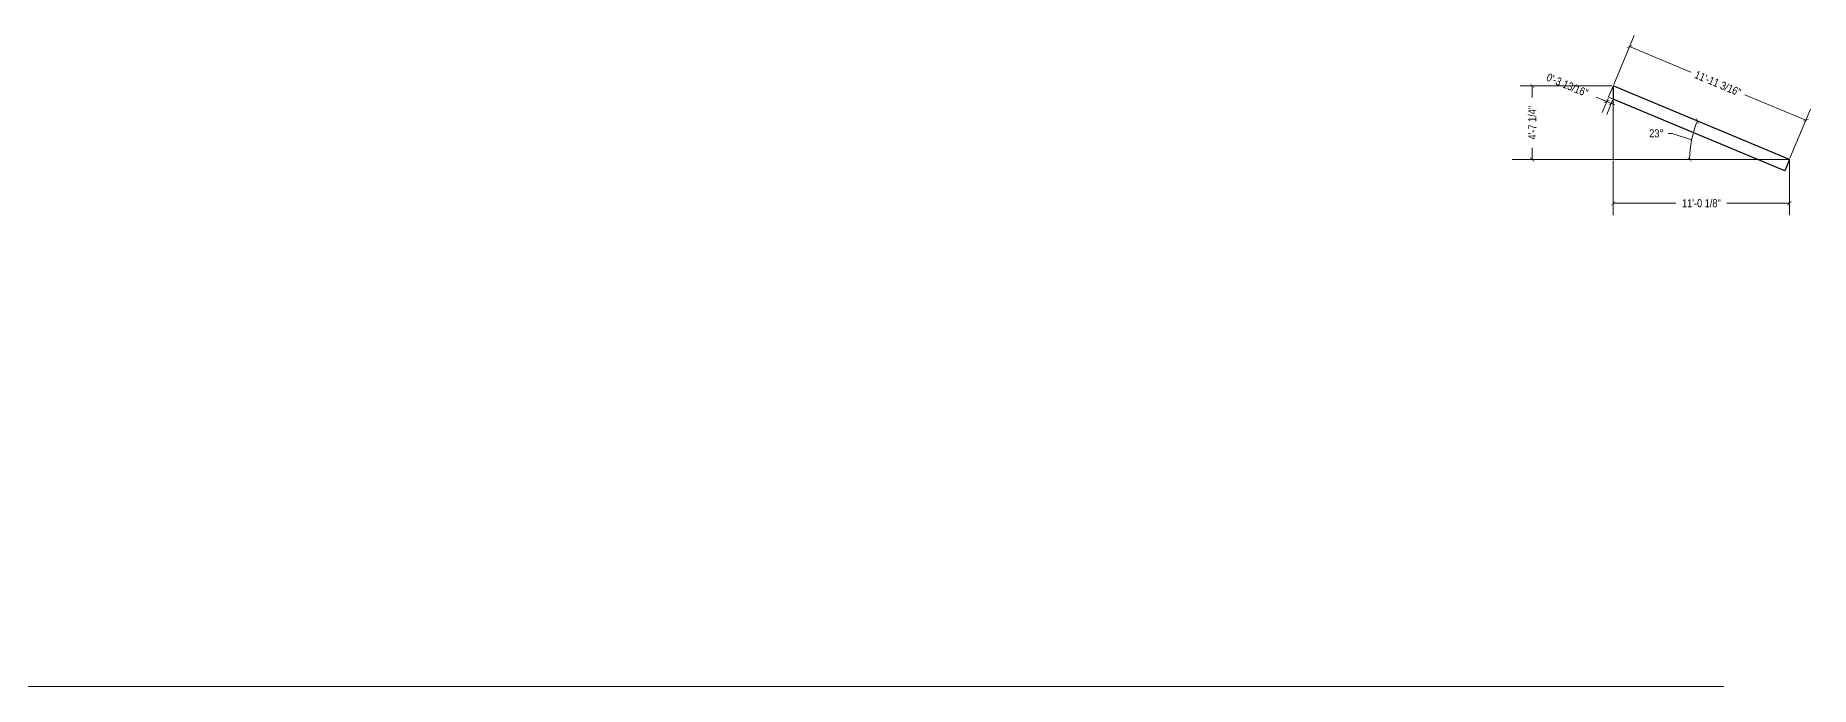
# Model space of a CAD drawing. Header units: inches. Extents: x 20403 to 33128, y 11552 to 20076.
# Drawn here: x 25690 to 27021, y 15587 to 16075 of the extents above; entities that cross this region are included whole.
import ezdxf

# ---------------------------------------------------------------- set-up
doc = ezdxf.new("R2010")
doc.units = ezdxf.units.IN
doc.header["$MEASUREMENT"] = 0
doc.layers.get('0').update_dxf_attribs({"color": 8, "lineweight": 9})
doc.layers.add('DIMENSIONS', color=7, linetype='Continuous')
doc.layers.add('DIMENSIONS @ 1', color=7, linetype='Continuous')
doc.layers.add('WALL FRAMING', color=7, linetype='Continuous', lineweight=30)
doc.styles.add('ARCHENTLTD', font='technical.ttf', dxfattribs={"height": 6})
doc.dimstyles.new('ARCHENTLTD', dxfattribs={"dimscale": 0.05, "dimtxt": 6, "dimasz": 3, "dimexe": 9, "dimexo": 1, "dimgap": 2.5, "dimtad": 0, "dimdec": 4, "dimzin": 1, "dimdsep": 46, "dimlunit": 4, "dimtxsty": 'ARCHENTLTD', "dimblk": 'ARCHTICK', "dimcen": 6, "dimclrd": 256, "dimclre": 256, "dimclrt": 256, "dimazin": 0, "dimtfac": 1, "dimtdec": 4, "dimtofl": 0, "dimtmove": 1, "dimatfit": 3, "dimldrblk": 'ARCHTICK', "dimfxl": 1, "dimfrac": 2, "dimtolj": 1, "dimtzin": 0, "dimlwd": 9, "dimlwe": 9, "dimarcsym": 0})

# ---------------------------------------------------------------- blocks, each defined once
blk = doc.blocks.new('_ArchTick')
at = {"color": 0, "linetype": 'ByBlock', "const_width": 0.15}
blk.add_lwpolyline([(-0.5, -0.5), (0.5, 0.5)], dxfattribs=at)
blk = doc.blocks.new('*D213')
at = {"layer": 'DIMENSIONS', "lineweight": 9}
for p, q in [((26873.4, 16038.6), (26888.8, 16075.4)), ((26885.3, 16067.1), (26931.1, 16047.9)), ((27017.4, 16011.8), (26971.6, 16031)), ((27005.5, 15983.3), (27020.9, 16020.1))]:
    blk.add_line(p, q, dxfattribs=at)
at = {"layer": 'DIMENSIONS', "lineweight": 9, "xscale": 3, "yscale": 3, "zscale": 3}
for p, rotation in [((26885.3, 16067.1), 157.2982053836113), ((27017.4, 16011.8), 337.2982053836113)]:
    blk.add_blockref('_ArchTick', p, dxfattribs=dict(at, rotation=rotation))
at = {"layer": 'DIMENSIONS', "lineweight": 9, "insert": (26951.4, 16039.4), "char_height": 6, "attachment_point": 5, "rotation": 337.2982, "style": 'ARCHENTLTD'}
blk.add_mtext('\\A1;11\'-11 3/16"', dxfattribs=at)
blk = doc.blocks.new('*D214')
at = {"layer": 'DIMENSIONS', "lineweight": 9}
for p, q in [((26873, 15981.4), (26873, 15940.6)), ((27005.1, 15981.4), (27005.1, 15940.6)), ((26873, 15949.6), (26920, 15949.6)), ((27005.1, 15949.6), (26958.1, 15949.6))]:
    blk.add_line(p, q, dxfattribs=at)
at = {"layer": 'DIMENSIONS', "lineweight": 9, "xscale": 3, "yscale": 3, "zscale": 3}
for p, rotation in [((26873, 15949.6), 179.9999999999968), ((27005.1, 15949.6), 359.9999999999968)]:
    blk.add_blockref('_ArchTick', p, dxfattribs=dict(at, rotation=rotation))
at = {"layer": 'DIMENSIONS', "lineweight": 9, "insert": (26939.1, 15949.6), "char_height": 6, "attachment_point": 5, "style": 'ARCHENTLTD'}
blk.add_mtext('\\A1;11\'-0 1/8"', dxfattribs=at)
blk = doc.blocks.new('*D215')
at = {"layer": 'DIMENSIONS', "lineweight": 9}
for p, q in [((26872, 16037.7), (26803.3, 16037.7)), ((26812.3, 16037.7), (26812.3, 16028.9)), ((26872, 15982.4), (26803.3, 15982.4)), ((26812.3, 15982.4), (26812.3, 15991.2))]:
    blk.add_line(p, q, dxfattribs=at)
at = {"layer": 'DIMENSIONS', "lineweight": 9, "xscale": 3, "yscale": 3, "zscale": 3}
for p, rotation in [((26812.3, 16037.7), 90), ((26812.3, 15982.4), 270)]:
    blk.add_blockref('_ArchTick', p, dxfattribs=dict(at, rotation=rotation))
at = {"layer": 'DIMENSIONS', "lineweight": 9, "insert": (26812.3, 16010), "char_height": 6, "attachment_point": 5, "rotation": 90, "style": 'ARCHENTLTD'}
blk.add_mtext('\\A1;4\'-7 1/4"', dxfattribs=at)
blk = doc.blocks.new('*D216')
at = {"layer": 'DIMENSIONS', "lineweight": 9}
for p, q in [((26917.3, 16002), (26914.3, 16002)), ((26931.7, 15997.1), (26917.3, 16002))]:
    blk.add_line(p, q, dxfattribs=at)
blk.add_arc((27005.1, 15982.4), 74.8, 157.2982, 180, dxfattribs=at)
at = {"layer": 'DIMENSIONS', "lineweight": 9, "xscale": 3, "yscale": 3, "zscale": 3}
for p, rotation in [((26936.1, 16011.3), 67.29820538360175), ((26930.3, 15982.4), 270.0000000000005)]:
    blk.add_blockref('_ArchTick', p, dxfattribs=dict(at, rotation=rotation))
at = {"layer": 'DIMENSIONS', "lineweight": 9, "insert": (26905.5, 16002), "char_height": 6, "attachment_point": 5, "style": 'ARCHENTLTD'}
blk.add_mtext('\\A1;23°', dxfattribs=at)
blk = doc.blocks.new('*D217')
at = {"layer": 'DIMENSIONS', "lineweight": 9}
for p, q in [((26860.3, 16029.1), (26868.1, 16025.9)), ((26869.1, 16028.2), (26864.6, 16017.6)), ((26868.1, 16025.9), (26865.3, 16027)), ((26872.5, 16026.8), (26868.1, 16016.1)), ((26868.1, 16025.9), (26871.6, 16024.4)), ((26871.6, 16024.4), (26874.3, 16023.3))]:
    blk.add_line(p, q, dxfattribs=at)
at = {"layer": 'DIMENSIONS', "lineweight": 9, "xscale": 3, "yscale": 3, "zscale": 3}
for p, rotation in [((26868.1, 16025.9), 337.298205383581), ((26871.6, 16024.4), 157.2982053835809)]:
    blk.add_blockref('_ArchTick', p, dxfattribs=dict(at, rotation=rotation))
at = {"layer": 'DIMENSIONS', "lineweight": 9, "insert": (26838.6, 16038.2), "char_height": 6, "attachment_point": 5, "rotation": 337.2982, "style": 'ARCHENTLTD'}
blk.add_mtext('\\A1;0\'-3 13/16"', dxfattribs=at)

msp = doc.modelspace()

# ---------------------------------------------------------------- linework, layer by layer
at = {"layer": 'DIMENSIONS', "color": 1, "lineweight": 9}
for p, q in [((26873.00841, 16037.6727), (26869.43851, 16029.13933)), ((26873.00841, 15982.4059), (26873.00841, 16037.6727)), ((26872.93028, 16027.67857), (26869.43851, 16029.13933)), ((27005.11631, 15982.4059), (26797.30381, 15982.4059))]:
    msp.add_line(p, q, dxfattribs=at)
at = {"layer": 'DIMENSIONS', "lineweight": 30}
for p, q in [((27005.11631, 15982.4059), (26873.00841, 16037.6727)), ((26873.00841, 16037.6727), (26873.00841, 16027.64588)), ((27001.54642, 15973.87254), (26873.00841, 16027.64588)), ((27005.11631, 15982.4059), (27001.54642, 15973.87254))]:
    msp.add_line(p, q, dxfattribs=at)
at = {"layer": 'WALL FRAMING', "lineweight": 9}
msp.add_line((24814.77535, 15587.31869), (26955.88177, 15587.31869), dxfattribs=at)

# ---------------------------------------------------------------- dimensions: what is measured, and where the dimension line sits
at = {"layer": 'DIMENSIONS @ 1', "color": 3, "lineweight": 9}
for p1, p2, distance, picture, middle in [((27005.11631, 15982.4059), (26873.00841, 16037.6727), -31.87205, '*D213', (26951.3629, 16039.4421)), ((26873.00841, 16037.6727), (26873.00841, 15982.4059), -60.73292, '*D215', (26812.27548, 16010.0393)), ((27005.11631, 15982.4059), (26873.00841, 15982.4059), 32.80781, '*D214', (26939.06236, 15949.59809))]:
    dim = msp.add_aligned_dim(p1=p1, p2=p2, distance=distance, dimstyle='ARCHENTLTD', override={"dimscale": 1, "dimtix": 0, "dimtofl": 0, "dimtmove": 1, "dimatfit": 3}, dxfattribs=at)
    dim.commit()
    dim.dimension.update_dxf_attribs({"geometry": picture, "text_midpoint": middle})
at = {"layer": 'DIMENSIONS @ 1', "lineweight": 9}
dim = msp.add_linear_dim(base=(26871.56552, 16024.4163), p1=(26869.43851, 16029.13933), p2=(26872.93028, 16027.67857), angle=337.29820538, dimstyle='ARCHENTLTD', override={"dimscale": 1, "dimtix": 0, "dimtofl": 0, "dimtmove": 1, "dimatfit": 3}, dxfattribs=at)
dim.commit()
dim.dimension.update_dxf_attribs({"geometry": '*D217', "text_midpoint": (26837.64194, 16035.90805), "dimtype": 129})
at = {"layer": 'DIMENSIONS @ 1', "color": 3, "lineweight": 9}
dim = msp.add_angular_dim_2l(base=(26932.88137, 16001.94309), line1=((27005.11631, 15982.4059), (26797.30381, 15982.4059)), line2=((27005.11631, 15982.4059), (26873.00841, 16037.6727)), dimstyle='ARCHENTLTD', override={"dimscale": 1, "dimadec": 0, "dimtix": 0, "dimtofl": 0, "dimtmove": 1, "dimatfit": 3}, dxfattribs=at)
dim.commit()
dim.dimension.update_dxf_attribs({"geometry": '*D216', "text_midpoint": (26905.50366, 16002.0426), "dimtype": 130})

doc.saveas('drawing.dxf')
